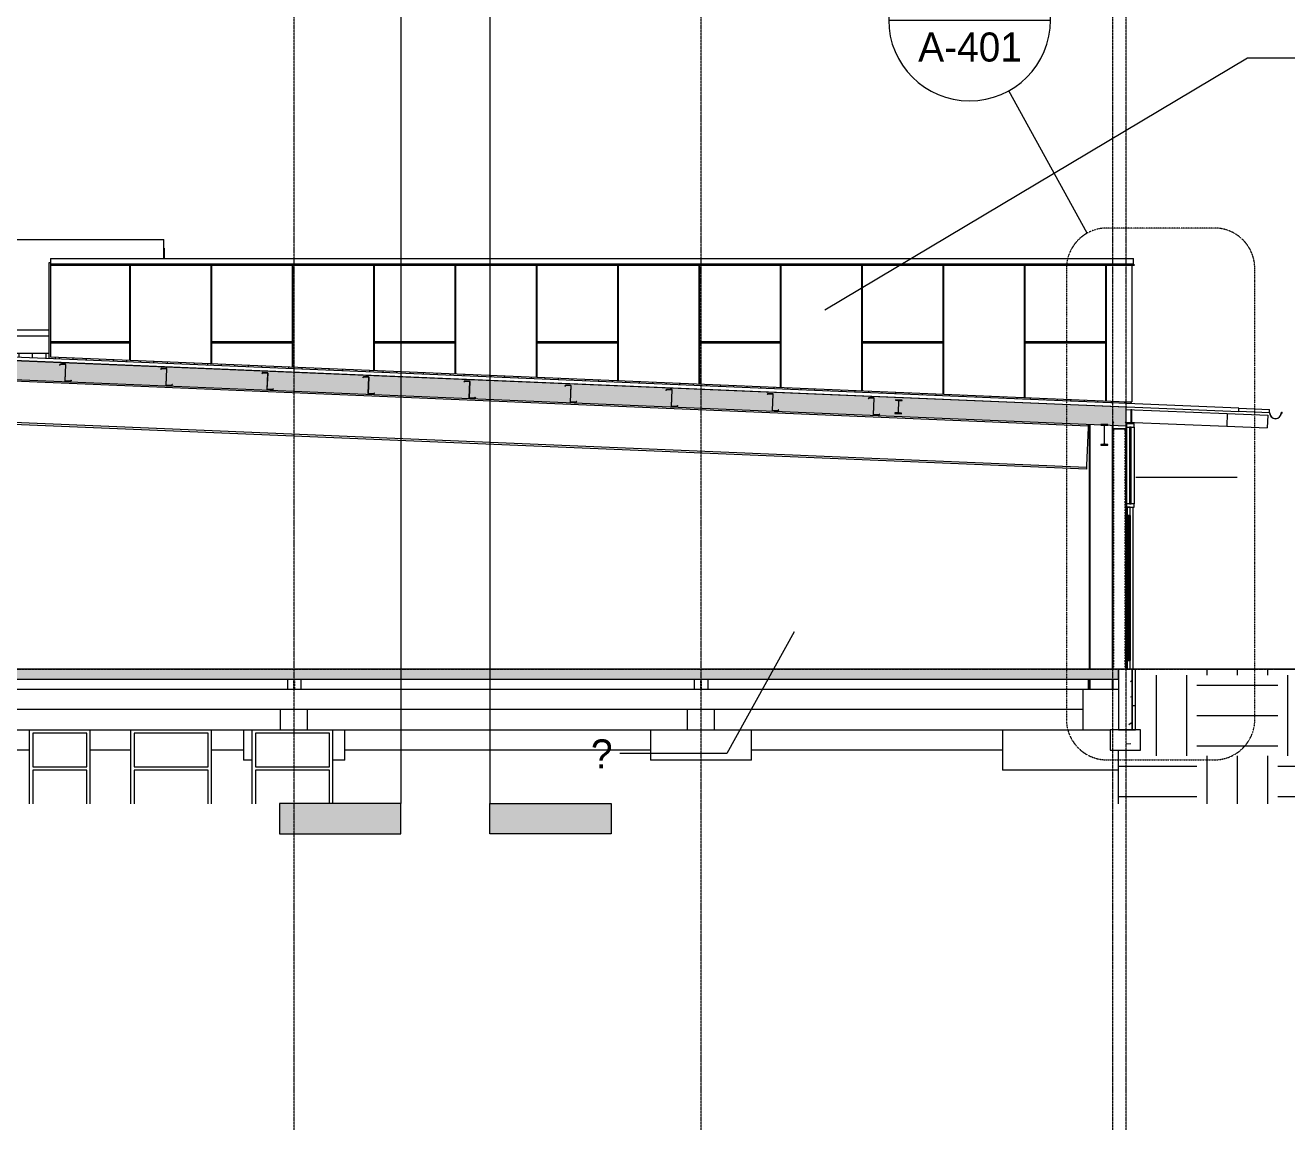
# Model space of a CAD drawing. Header units: inches. Extents: x 21386 to 98862, y -290 to 853.
# Drawn here: x 39190 to 39938, y -273 to 382 of the extents above; entities that cross this region are included whole.
import ezdxf

# ---------------------------------------------------------------- set-up
doc = ezdxf.new("R2010")
doc.units = ezdxf.units.IN
doc.header["$MEASUREMENT"] = 0
for name, pattern in [('Dash Dot 3_16_', [0.3125, 0.1875, -0.0625, 0, -0.0625]), ('Grid Line 1_2_', [0.875, 0.5, -0.125, 0.125, -0.125]), ('Hidden 1_8_', [0.1875, 0.125, -0.0625])]:
    doc.linetypes.add(name, pattern=pattern)
for name, color, linetype, lineweight in [('A-ANNO-IDEN', 131, 'Continuous', 9), ('A-ANNO-SYMB', 150, 'Continuous', 9), ('A-CLNG', 13, 'Continuous', 13), ('A-CLNG-PATT', 13, 'Continuous', 25), ('A-DOOR', 31, 'Continuous', 13), ('A-FLOR', 192, 'Continuous', 13), ('A-FLOR-LEVL', 51, 'Continuous', 9), ('A-FLOR-PATT', 8, 'Continuous', 25), ('A-GLAZ-CURT', 52, 'Continuous', 13), ('A-GLAZ-CWMG', 51, 'Continuous', 13), ('A-ROOF', 132, 'Continuous', 13), ('A-ROOF-OTLN', 132, 'Continuous', 9), ('A-WALL', 113, 'Continuous', 13), ('A-WALL-PATT', 111, 'Continuous', 25), ('C-TOPO', 7, 'Continuous', 13), ('E-ELEC-EQPM', 71, 'Continuous', 13), ('EOP-PR', 4, 'Continuous', 70), ('G-ANNO-SYMB', 111, 'Continuous', 9), ('I-WALL', 2, 'Continuous', 13), ('L-SITE-WALL', 31, 'Continuous', 13), ('M-EQPM', 50, 'Continuous', 13), ('S-BEAM', 12, 'Continuous', 13), ('S-COLS', 52, 'Continuous', 13), ('S-FNDN', 32, 'Continuous', 13), ('S-GRID', 1, 'Continuous', 9)]:
    doc.layers.add(name, color=color, linetype=linetype, lineweight=lineweight)
doc.styles.add('Century Gothic', font='GOTHIC.TTF', dxfattribs={"height": 17.245342})
pattern_1 = [(50, (-87938.914, 98.42), (55.0854, -4.819842), [5.76, -63.36]), (355, (-87938.914, 98.42), (-10.65569, 57.76853), [4.608, -50.688]), (100.451, (-87934.323, 98.02), (44.429468, 52.94866), [4.895, -53.848]), (46.184, (-87938.914, 113.78), (81.96444, -12.71212), [8.64, -95.04]), (96.636, (-87932.084, 112.72), (71.7815, 74.81238), [7.343, -80.772]), (351.184, (-87938.91, 113.78), (71.78195, 74.81243), [6.912, -76.032]), (21, (-87931.234, 109.94), (45.84207, -30.92146), [5.76, -63.36]), (326, (-87931.234, 109.94), (18.687064, 55.691476), [4.608, -50.688]), (71.451, (-87927.414, 107.363), (64.52891, 24.77011), [4.895, -53.848]), (37.5, (-87938.914, 98.42), (0.9338946, 25.566816), [2.534, -47.539, 2.534, -48.922, -50.88]), (37.5, (-87938.914, 98.42), (0.9338946, 25.566816), [-101.53, 2.534, -48.346]), (7.5, (-87938.914, 98.42), (20.20404, 30.291303), [2.534, -26.803, 2.534, -46.387, -19.392]), (7.5, (-87938.914, 98.42), (20.20404, 30.291303), [-78.259, 2.534, -16.858]), (327.5, (-87956.04, 98.42), (40.9977845, -1.7324026), [2.534, -16.666, 2.534, -57.37, -79.488]), (327.5, (-87956.04, 98.42), (40.9977845, -1.7324026), [-79.104, 2.534, -76.954]), (317.5, (-87963.72, 98.42), (44.788883, 7.687839), [2.534, -22.426, 2.534, -37.248, -56.448]), (317.5, (-87963.72, 98.42), (44.788883, 7.687839), [-64.742, 2.534, -53.914])]
pattern_2 = [(0, (-87938.914, 98.42), (48, 48), [48, -48]), (0, (-87938.914, 116.42), (48, 48), [48, -48]), (0, (-87938.914, 134.42), (48, 48), [48, -48]), (90, (-87932.914, 140.42), (-48, 48), [48, -48]), (90, (-87914.914, 140.42), (-48, 48), [48, -48]), (90, (-87896.914, 140.42), (-48, 48), [48, -48])]
pattern_3 = [(0, (-83978.2, 145.62), (-193, 193), [48, -145]), (90, (-83978.2, 145.62), (-193, 1e-14), [96, -97]), (180, (-83930.2, 241.62), (-193, 193), [48, -145]), (90, (-83930.2, 145.62), (-193, 1e-14), [96, -97]), (180, (-83930.2, 242.12), (-193, 193), [48, -145]), (90, (-83930.2, 242.12), (-193, 1e-14), [96, -97]), (0, (-83978.2, 338.12), (-193, 193), [48, -145]), (90, (-83978.2, 242.12), (-193, 1e-14), [96, -97]), (0, (-83929.96, 193.38), (-193, 193), [48, -145]), (90, (-83929.96, 145.25), (-193, 1e-14), [48.125, -144.875]), (90, (-83881.96, 145.25), (-193, 1e-14), [48.125, -144.875]), (0, (-83929.96, 289.88), (-193, 193), [48, -145]), (90, (-83929.96, 193.88), (-193, 1e-14), [96, -97]), (180, (-83881.96, 193.88), (-193, 193), [48, -145]), (90, (-83881.96, 193.88), (-193, 1e-14), [96, -97]), (90, (-83929.96, 290.38), (-193, 1e-14), [48, -145]), (180, (-83881.96, 290.38), (-193, 193), [48, -145]), (90, (-83881.96, 290.38), (-193, 1e-14), [48, -145]), (0, (-83881.7, 145.62), (-193, 193), [48, -145]), (90, (-83881.7, 145.62), (-193, 1e-14), [96, -97]), (180, (-83833.7, 241.62), (-193, 193), [48, -145]), (90, (-83833.7, 145.62), (-193, 1e-14), [96, -97]), (180, (-83833.7, 242.12), (-193, 193), [48, -145]), (90, (-83833.7, 242.12), (-193, 1e-14), [96, -97]), (0, (-83881.7, 338.12), (-193, 193), [48, -145]), (90, (-83881.7, 242.12), (-193, 1e-14), [96, -97]), (0, (-83833.46, 193.38), (-193, 193), [48, -145]), (90, (-83833.46, 145.25), (-193, 1e-14), [48.125, -144.875]), (90, (-83785.46, 145.25), (-193, 1e-14), [48.125, -144.875]), (0, (-83833.46, 289.88), (-193, 193), [48, -145]), (90, (-83833.46, 193.88), (-193, 1e-14), [96, -97]), (180, (-83785.46, 193.88), (-193, 193), [48, -145]), (90, (-83785.46, 193.88), (-193, 1e-14), [96, -97]), (90, (-83833.46, 290.38), (-193, 1e-14), [48, -145]), (180, (-83785.46, 290.38), (-193, 193), [48, -145]), (90, (-83785.46, 290.38), (-193, 1e-14), [48, -145])]
pattern_4 = [(45, (-87938.914, 98.42), (-19.00703, 19.00703), []), (45, (-87938.914, 127.22), (-19.00703, 19.00703), [])]

# ---------------------------------------------------------------- blocks, each defined once
blk = doc.blocks.new('Struct_Xcel_Sports Complex_rvt-4-Building Section - East_West looking South')
at = {"layer": 'A-FLOR-PATT', "lineweight": 9}
h = blk.add_hatch(dxfattribs=at)
h.set_pattern_fill('FP_59', color=256, style=0, pattern_type=2)
h.set_pattern_definition(pattern_1)
h.paths.add_polyline_path([(-26273.39, -6), (-22066.14, -6), (-22066.14, 0), (-26273.39, 0), (-26273.39, -1.7)], flags=0)
at = {"layer": 'A-WALL-PATT', "lineweight": 9}
h = blk.add_hatch(dxfattribs=at)
h.set_pattern_fill('FP_59', color=8, style=0, pattern_type=2)
h.set_pattern_definition(pattern_1)
h.paths.add_polyline_path([(-22058.14, -36), (-22058.14, 0), (-22066.14, 0), (-22066.14, -36)], flags=0)
at = {"layer": 'S-FNDN', "lineweight": 9}
h = blk.add_hatch(dxfattribs=at)
h.set_pattern_fill('FP_59', color=8, style=0, pattern_type=2)
h.set_pattern_definition(pattern_1)
h.paths.add_polyline_path([(-22053.14, -48), (-22053.14, -36), (-22071.14, -36), (-22071.14, -48)], flags=0)
at = {"layer": 'A-FLOR', "color": 7}
for p, q in [((-22066.14, 0), (-26273.39, 0)), ((-22066.14, -6), (-22066.14, 0)), ((-26273.39, -6), (-22066.14, -6))]:
    blk.add_line(p, q, dxfattribs=at)
at = {"layer": 'L-SITE-WALL', "color": 7}
for p, q in [((-22066.14, 0), (-22066.14, -36)), ((-22058.14, 0), (-22066.14, 0)), ((-22058.14, -36), (-22058.14, 0)), ((-22066.14, -36), (-22058.14, -36))]:
    blk.add_line(p, q, dxfattribs=at)
at = {"layer": 'S-BEAM', "color": 8, "lineweight": 9}
for p, q in [((-22735.39, -12), (-22087.14, -12)), ((-22087.14, -24), (-22735.39, -24))]:
    blk.add_line(p, q, dxfattribs=at)
at = {"layer": 'S-FNDN', "color": 8, "lineweight": 9}
for p, q in [((-22087.14, -12), (-22066.14, -12)), ((-22087.14, -36), (-22087.14, -12)), ((-22563.27, -36), (-22563.27, -24)), ((-22547.27, -36), (-22547.27, -24)), ((-22321.89, -36), (-22321.89, -24)), ((-22305.89, -36), (-22305.89, -24)), ((-22735.39, -36), (-22585.27, -36)), ((-22585.27, -36), (-22525.27, -36)), ((-22585.27, -36), (-22585.27, -54)), ((-22525.27, -36), (-22343.89, -36)), ((-22525.27, -54), (-22525.27, -36)), ((-22343.89, -36), (-22283.89, -36)), ((-22343.89, -36), (-22343.89, -54)), ((-22283.89, -36), (-22135.14, -36)), ((-22283.89, -54), (-22283.89, -36)), ((-22135.14, -36), (-22071.14, -36)), ((-22135.14, -36), (-22135.14, -60)), ((-22712.2, -48), (-22765.27, -48)), ((-22652.2, -48), (-22676.2, -48)), ((-22585.27, -48), (-22604.2, -48)), ((-22343.89, -48), (-22525.27, -48)), ((-22135.14, -48), (-22283.89, -48)), ((-22580.2, -54), (-22585.27, -54)), ((-22525.27, -54), (-22532.2, -54)), ((-22283.89, -54), (-22343.89, -54)), ((-22066.14, -60), (-22135.14, -60))]:
    blk.add_line(p, q, dxfattribs=at)
at = {"layer": 'S-FNDN', "color": 7}
for p, q in [((-22053.14, -36), (-22071.14, -36)), ((-22071.14, -36), (-22071.14, -48)), ((-22053.14, -48), (-22053.14, -36)), ((-22071.14, -48), (-22053.14, -48))]:
    blk.add_line(p, q, dxfattribs=at)
blk = doc.blocks.new('W-Wide Flange - 2_-3_ deep-1401636-Building Section - East_West looking South')
at = {"layer": 'S-BEAM', "color": 8, "lineweight": 9}
for p, q in [((-22084.2, 144.08), (-22780.64, 173.1)), ((-22780.64, 148.79), (-22085.21, 119.82)), ((-22085.26, 118.46), (-22780.64, 147.43)), ((-22084.23, 143.19), (-22085.17, 120.71)), ((-22084.2, 144.08), (-22084.23, 143.19)), ((-22084.15, 145.18), (-22084.2, 144.08)), ((-22085.21, 119.82), (-22085.26, 118.46)), ((-22085.17, 120.71), (-22085.21, 119.82))]:
    blk.add_line(p, q, dxfattribs=at)
blk = doc.blocks.new('W-Wide Flange-Column - B4_F-1389255-Building Section - East_West looking South')
at = {"layer": 'S-COLS', "color": 8, "lineweight": 9}
for p, q in [((-22084.14, -6), (-22084.14, -12)), ((-22083.71, -6), (-22083.71, -12))]:
    blk.add_line(p, q, dxfattribs=at)
blk = doc.blocks.new('Girt_Z - 10_D-V185-Building Section - East_West looking South')
at = {"layer": 'S-BEAM', "lineweight": 9}
h = blk.add_hatch(dxfattribs=at)
h.set_pattern_fill('FP_56', color=8, style=0, pattern_type=2)
h.set_pattern_definition(pattern_4)
h.paths.add_polyline_path([(-22687.89, 170.59), (-22687.38, 171.15), (-22687.46, 171.22), (-22687.93, 170.7), (-22691.07, 170.83), (-22691.26, 170.73)], flags=0)
h.paths.add_polyline_path([(-22691.26, 170.73), (-22691.14, 170.92), (-22690.74, 180.53), (-22690.85, 180.54), (-22691.12, 174.08)], flags=0)
h.paths.add_polyline_path([(-22694.28, 180.22), (-22693.81, 180.74), (-22690.92, 180.62), (-22690.92, 180.73), (-22693.85, 180.85), (-22694.36, 180.3)], flags=0)
at = {"layer": 'S-BEAM', "color": 7}
for p, q in [((-22693.85, 180.85), (-22694.36, 180.3)), ((-22694.36, 180.3), (-22694.28, 180.22)), ((-22694.28, 180.22), (-22693.81, 180.74)), ((-22690.92, 180.73), (-22693.85, 180.85)), ((-22693.81, 180.74), (-22690.92, 180.62)), ((-22690.85, 180.54), (-22691.26, 170.73)), ((-22691.14, 170.92), (-22690.74, 180.53)), ((-22691.26, 170.73), (-22687.89, 170.59)), ((-22687.93, 170.7), (-22691.07, 170.83)), ((-22687.46, 171.22), (-22687.93, 170.7)), ((-22687.89, 170.59), (-22687.38, 171.15)), ((-22687.38, 171.15), (-22687.46, 171.22))]:
    blk.add_line(p, q, dxfattribs=at)
for centre, radius, start, end in [((-22690.93, 180.54), 0.187, 357.61406, 87.61406), ((-22690.93, 180.54), 0.0782, 357.61406, 85.49134), ((-22691.06, 170.91), 0.0782, 177.61406, 264.57169)]:
    blk.add_arc(centre, radius, start, end, dxfattribs=at)
blk = doc.blocks.new('Girt_Z - 10_D-V186-Building Section - East_West looking South')
at = {"layer": 'S-BEAM', "color": 7}
for p, q in [((-22633.91, 178.35), (-22634.41, 177.8)), ((-22634.41, 177.8), (-22634.33, 177.72)), ((-22634.33, 177.72), (-22633.86, 178.24)), ((-22630.97, 178.23), (-22633.91, 178.35)), ((-22633.86, 178.24), (-22630.97, 178.12)), ((-22630.9, 178.04), (-22631.31, 168.23)), ((-22631.19, 168.42), (-22630.79, 178.03)), ((-22631.31, 168.23), (-22627.94, 168.09)), ((-22627.98, 168.21), (-22631.12, 168.34)), ((-22627.51, 168.72), (-22627.98, 168.21)), ((-22627.94, 168.09), (-22627.43, 168.65)), ((-22627.43, 168.65), (-22627.51, 168.72))]:
    blk.add_line(p, q, dxfattribs=at)
for centre, radius, start, end in [((-22630.98, 178.04), 0.187, 357.61406, 87.61406), ((-22630.98, 178.04), 0.0782, 357.61406, 85.49134), ((-22631.11, 168.41), 0.0782, 177.61406, 264.57169)]:
    blk.add_arc(centre, radius, start, end, dxfattribs=at)
blk = doc.blocks.new('Girt_Z - 10_D-V187-Building Section - East_West looking South')
at = {"layer": 'S-BEAM', "lineweight": 9}
h = blk.add_hatch(dxfattribs=at)
h.set_pattern_fill('FP_56', color=8, style=0, pattern_type=2)
h.set_pattern_definition(pattern_4)
h.paths.add_polyline_path([(-22567.99, 165.6), (-22567.48, 166.15), (-22567.56, 166.22), (-22568.04, 165.71), (-22571.17, 165.84), (-22571.36, 165.74)], flags=0)
h.paths.add_polyline_path([(-22571.36, 165.74), (-22571.24, 165.92), (-22570.84, 175.54), (-22570.95, 175.54)], flags=0)
h.paths.add_polyline_path([(-22574.38, 175.23), (-22573.87, 175.74), (-22571.02, 175.62), (-22571.02, 175.73), (-22573.96, 175.85), (-22574.46, 175.3)], flags=0)
at = {"layer": 'S-BEAM', "color": 7}
for p, q in [((-22573.96, 175.85), (-22574.46, 175.3)), ((-22574.46, 175.3), (-22574.38, 175.23)), ((-22574.38, 175.23), (-22573.91, 175.74)), ((-22571.02, 175.73), (-22573.96, 175.85)), ((-22573.91, 175.74), (-22571.02, 175.62)), ((-22570.95, 175.54), (-22571.36, 165.74)), ((-22571.24, 165.92), (-22570.84, 175.54)), ((-22571.36, 165.74), (-22567.99, 165.6)), ((-22568.04, 165.71), (-22571.17, 165.84)), ((-22567.56, 166.22), (-22568.04, 165.71)), ((-22567.99, 165.6), (-22567.48, 166.15)), ((-22567.48, 166.15), (-22567.56, 166.22))]:
    blk.add_line(p, q, dxfattribs=at)
for centre, radius, start, end in [((-22571.03, 175.54), 0.187, 357.61406, 87.61406), ((-22571.03, 175.54), 0.0782, 357.61406, 85.49134), ((-22571.17, 165.92), 0.0782, 177.61406, 264.57169)]:
    blk.add_arc(centre, radius, start, end, dxfattribs=at)
blk = doc.blocks.new('Girt_Z - 10_D-V188-Building Section - East_West looking South')
at = {"layer": 'S-BEAM', "lineweight": 9}
h = blk.add_hatch(dxfattribs=at)
h.set_pattern_fill('FP_56', color=8, style=0, pattern_type=2)
h.set_pattern_definition(pattern_4)
h.paths.add_polyline_path([(-22508.04, 163.1), (-22507.54, 163.65), (-22507.62, 163.73), (-22508.09, 163.21), (-22511.23, 163.34), (-22511.41, 163.24)], flags=0)
h.paths.add_polyline_path([(-22511.41, 163.24), (-22511.3, 163.42), (-22510.9, 173.04), (-22511, 173.04)], flags=0)
h.paths.add_polyline_path([(-22514.43, 172.73), (-22513.96, 173.24), (-22511.08, 173.12), (-22511.08, 173.23), (-22514.01, 173.36), (-22514.52, 172.8)], flags=0)
at = {"layer": 'S-BEAM', "color": 7}
for p, q in [((-22514.01, 173.36), (-22514.52, 172.8)), ((-22514.52, 172.8), (-22514.43, 172.73)), ((-22514.43, 172.73), (-22513.96, 173.24)), ((-22511.08, 173.23), (-22514.01, 173.36)), ((-22513.96, 173.24), (-22511.08, 173.12)), ((-22511, 173.04), (-22511.41, 163.24)), ((-22511.3, 163.42), (-22510.9, 173.04)), ((-22511.41, 163.24), (-22508.04, 163.1)), ((-22508.09, 163.21), (-22511.23, 163.34)), ((-22507.62, 163.73), (-22508.09, 163.21)), ((-22508.04, 163.1), (-22507.54, 163.65)), ((-22507.54, 163.65), (-22507.62, 163.73))]:
    blk.add_line(p, q, dxfattribs=at)
for centre, radius, start, end in [((-22511.08, 173.05), 0.187, 357.61406, 87.61406), ((-22511.08, 173.05), 0.0782, 357.61406, 85.49134), ((-22511.22, 163.42), 0.0782, 177.61406, 264.57169)]:
    blk.add_arc(centre, radius, start, end, dxfattribs=at)
blk = doc.blocks.new('Girt_Z - 10_D-V189-Building Section - East_West looking South')
at = {"layer": 'S-BEAM', "color": 7}
for p, q in [((-22454.06, 170.86), (-22454.57, 170.3)), ((-22454.57, 170.3), (-22454.49, 170.23)), ((-22454.49, 170.23), (-22454.02, 170.75)), ((-22451.13, 170.74), (-22454.06, 170.86)), ((-22454.02, 170.75), (-22451.13, 170.63)), ((-22451.06, 170.55), (-22451.47, 160.74)), ((-22451.35, 160.92), (-22450.95, 170.54)), ((-22451.47, 160.74), (-22448.09, 160.6)), ((-22448.14, 160.71), (-22451.28, 160.84)), ((-22447.67, 161.23), (-22448.14, 160.71)), ((-22448.09, 160.6), (-22447.59, 161.15)), ((-22447.59, 161.15), (-22447.67, 161.23))]:
    blk.add_line(p, q, dxfattribs=at)
for centre, radius, start, end in [((-22451.14, 170.55), 0.187, 357.61406, 87.61406), ((-22451.14, 170.55), 0.0782, 357.61406, 85.49134), ((-22451.27, 160.92), 0.0782, 177.61406, 264.57169)]:
    blk.add_arc(centre, radius, start, end, dxfattribs=at)
blk = doc.blocks.new('Girt_Z - 10_D-V190-Building Section - East_West looking South')
at = {"layer": 'S-BEAM', "lineweight": 9}
h = blk.add_hatch(dxfattribs=at)
h.set_pattern_fill('FP_56', color=8, style=0, pattern_type=2)
h.set_pattern_definition(pattern_4)
h.paths.add_polyline_path([(-22388.15, 158.1), (-22387.64, 158.66), (-22387.72, 158.73), (-22388.19, 158.21), (-22391.33, 158.34), (-22391.52, 158.24)], flags=0)
h.paths.add_polyline_path([(-22391.52, 158.24), (-22391.4, 158.43), (-22391, 168.04), (-22391.11, 168.05)], flags=0)
h.paths.add_polyline_path([(-22394.54, 167.73), (-22394.07, 168.25), (-22391.18, 168.13), (-22391.18, 168.24), (-22394.11, 168.36), (-22394.62, 167.81)], flags=0)
at = {"layer": 'S-BEAM', "color": 7}
for p, q in [((-22394.11, 168.36), (-22394.62, 167.81)), ((-22394.62, 167.81), (-22394.54, 167.73)), ((-22394.54, 167.73), (-22394.07, 168.25)), ((-22391.18, 168.24), (-22394.11, 168.36)), ((-22394.07, 168.25), (-22391.18, 168.13)), ((-22391.11, 168.05), (-22391.52, 158.24)), ((-22391.4, 158.43), (-22391, 168.04)), ((-22391.52, 158.24), (-22388.15, 158.1)), ((-22388.19, 158.21), (-22391.33, 158.34)), ((-22387.72, 158.73), (-22388.19, 158.21)), ((-22388.15, 158.1), (-22387.64, 158.66)), ((-22387.64, 158.66), (-22387.72, 158.73))]:
    blk.add_line(p, q, dxfattribs=at)
for centre, radius, start, end in [((-22391.19, 168.05), 0.187, 357.61406, 87.61406), ((-22391.19, 168.05), 0.0782, 357.61406, 85.49134), ((-22391.32, 158.42), 0.0782, 177.61406, 264.57169)]:
    blk.add_arc(centre, radius, start, end, dxfattribs=at)
blk = doc.blocks.new('Carrier_48TC_Standard_Efficiency_Gas_Heat_Electric_Cooling_Packaged_Rooftop_Unit_3_to_15_nominal_tons - 15 ton 48TC__16-V191-Building Section - East_West looking South')
at = {"layer": 'M-EQPM', "color": 8, "lineweight": 9}
for p, q in [((-22748.39, 254.7), (-22632.52, 254.7)), ((-22748.39, 197.33), (-22748.39, 254.7)), ((-22632.52, 243.5), (-22632.52, 254.7)), ((-22632.52, 249.58), (-22632.39, 249.58)), ((-22632.39, 249.58), (-22632.39, 243.5)), ((-22748.39, 201.08), (-22700.77, 201.08)), ((-22748.39, 187.08), (-22748.39, 201.08)), ((-22700.77, 197.33), (-22748.39, 197.33)), ((-22700.77, 187.08), (-22748.39, 187.08))]:
    blk.add_line(p, q, dxfattribs=at)
blk = doc.blocks.new('W-Wide Flange - W12X19-1098423-Building Section - East_West looking South')
at = {"layer": 'S-BEAM', "lineweight": 9}
h = blk.add_hatch(dxfattribs=at)
h.set_pattern_fill('FP_56', color=8, style=0, pattern_type=2)
h.set_pattern_definition(pattern_4)
h.paths.add_polyline_path([(-22072.64, 132.85), (-22072.64, 133.2), (-22074, 133.2), (-22074.37, 133.36), (-22074.52, 133.73), (-22074.52, 144.18), (-22074.37, 144.55), (-22074, 144.7), (-22072.64, 144.78), (-22072.64, 145.05), (-22076.65, 145.05), (-22076.65, 144.7), (-22075.28, 144.7), (-22074.91, 144.55), (-22074.76, 144.18), (-22074.76, 133.73), (-22074.91, 133.36), (-22075.28, 133.2), (-22076.65, 133.2), (-22076.65, 132.85)], flags=0)
at = {"layer": 'S-BEAM', "color": 7}
for p, q in [((-22072.64, 145.05), (-22076.65, 145.05)), ((-22076.65, 145.05), (-22076.65, 144.7)), ((-22076.65, 144.7), (-22075.28, 144.7)), ((-22074.76, 144.18), (-22074.76, 133.73)), ((-22074.52, 133.73), (-22074.52, 144.18)), ((-22074, 144.7), (-22072.64, 144.7)), ((-22072.64, 144.7), (-22072.64, 145.05)), ((-22075.28, 133.2), (-22076.65, 133.2)), ((-22076.65, 133.2), (-22076.65, 132.85)), ((-22076.65, 132.85), (-22072.64, 132.85)), ((-22072.64, 133.2), (-22074, 133.2)), ((-22072.64, 132.85), (-22072.64, 133.2))]:
    blk.add_line(p, q, dxfattribs=at)
for centre, start, end in [((-22075.28, 144.18), 0, 90), ((-22074, 144.18), 90, 180), ((-22075.28, 133.73), 270, 0), ((-22074, 133.73), 180, 270)]:
    blk.add_arc(centre, 0.525, start, end, dxfattribs=at)
blk = doc.blocks.new('W-Wide Flange-Column - B4_A-1393572-Building Section - East_West looking South')
at = {"layer": 'S-COLS', "color": 8, "linetype": 'Hidden 1_8_', "lineweight": 9}
for p, q in [((-22555.42, -12), (-22555.42, -6)), ((-22555.11, -6), (-22555.11, -12))]:
    blk.add_line(p, q, dxfattribs=at)
blk = doc.blocks.new('W-Wide Flange-Column - B4_B-1393571-Building Section - East_West looking South')
at = {"layer": 'S-COLS', "color": 8, "linetype": 'Hidden 1_8_', "lineweight": 9}
for p, q in [((-22314.05, -12), (-22314.05, -6)), ((-22313.73, -6), (-22313.73, -12))]:
    blk.add_line(p, q, dxfattribs=at)
blk = doc.blocks.new('Girt_Z - 10_D-1390502-Building Section - East_West looking South')
at = {"layer": 'S-BEAM', "color": 7}
for p, q in [((-22334.17, 165.86), (-22334.67, 165.31)), ((-22334.67, 165.31), (-22334.59, 165.23)), ((-22334.59, 165.23), (-22334.12, 165.75)), ((-22331.23, 165.74), (-22334.17, 165.86)), ((-22334.12, 165.75), (-22331.23, 165.63)), ((-22331.16, 165.55), (-22331.57, 155.75)), ((-22331.45, 155.93), (-22331.05, 165.54)), ((-22331.57, 155.75), (-22328.2, 155.6)), ((-22328.24, 155.72), (-22331.38, 155.85)), ((-22327.77, 156.23), (-22328.24, 155.72)), ((-22328.2, 155.6), (-22327.69, 156.16)), ((-22327.69, 156.16), (-22327.77, 156.23))]:
    blk.add_line(p, q, dxfattribs=at)
for centre, radius, start, end in [((-22331.24, 165.55), 0.187, 357.61406, 87.61406), ((-22331.24, 165.55), 0.0782, 357.61406, 85.49134), ((-22331.37, 155.92), 0.0782, 177.61406, 264.57169)]:
    blk.add_arc(centre, radius, start, end, dxfattribs=at)
blk = doc.blocks.new('Dimension Lumber - 5_5 x 7_5 Glulam-1777808-Building Section - East_West looking South')
at = {"layer": 'S-BEAM', "color": 8, "lineweight": 9}
for p, q in [((-22001.68, 151.51), (-21977.68, 150.51)), ((-21977.68, 150.51), (-21977.99, 143.01)), ((-22001.99, 144.01), (-21977.99, 143.01))]:
    blk.add_line(p, q, dxfattribs=at)
blk = doc.blocks.new('Dimension Lumber - 5_5 x 7_5 Glulam-1777807-Building Section - East_West looking South')
at = {"layer": 'S-BEAM', "color": 8, "lineweight": 9}
for p, q in [((-22061.62, 154.01), (-22001.68, 151.51)), ((-22001.68, 151.51), (-22001.99, 144.01)), ((-22061.62, 146.5), (-22001.99, 144.01))]:
    blk.add_line(p, q, dxfattribs=at)
blk = doc.blocks.new('W-Wide Flange - W8X15-1355454-Building Section - East_West looking South')
at = {"layer": 'S-BEAM', "color": 7}
for p, q in [((-22198.55, 159.71), (-22198.56, 159.4)), ((-22198.56, 159.4), (-22197.18, 159.34)), ((-22194.54, 159.54), (-22198.55, 159.71)), ((-22196.7, 158.82), (-22196.97, 152.34)), ((-22196.73, 152.33), (-22196.46, 158.81)), ((-22195.94, 159.29), (-22194.55, 159.23)), ((-22194.55, 159.23), (-22194.54, 159.54)), ((-22198.87, 151.92), (-22198.88, 151.61)), ((-22198.88, 151.61), (-22194.88, 151.44)), ((-22197.49, 151.87), (-22198.87, 151.92)), ((-22194.86, 151.76), (-22196.25, 151.81)), ((-22194.88, 151.44), (-22194.86, 151.76))]:
    blk.add_line(p, q, dxfattribs=at)
for centre, radius, start, end in [((-22197.2, 158.84), 0.497, 357.61406, 87.61406), ((-22195.96, 158.79), 0.498, 87.61406, 177.61406), ((-22197.47, 152.36), 0.497, 267.61406, 357.61406), ((-22196.23, 152.31), 0.498, 177.61406, 267.61406)]:
    blk.add_arc(centre, radius, start, end, dxfattribs=at)
blk = doc.blocks.new('Girt_C - 8_D-1405486-Building Section - East_West looking South')
at = {"layer": 'S-BEAM', "lineweight": 9}
h = blk.add_hatch(dxfattribs=at)
h.set_pattern_fill('FP_56', color=8, style=0, pattern_type=2)
h.set_pattern_definition(pattern_4)
h.paths.add_polyline_path([(-22061.83, 142.44), (-22061.83, 142.55), (-22069.45, 142.55), (-22069.45, 142.44), (-22065.03, 142.44)], flags=0)
h.paths.add_polyline_path([(-22069.53, 142.62), (-22069.53, 145.89), (-22068.99, 146.34), (-22069.06, 146.42), (-22069.64, 145.94), (-22069.64, 142.63)], flags=0)
h.paths.add_polyline_path([(-22061.75, 142.62), (-22061.64, 142.63), (-22061.64, 145.94), (-22062.21, 146.42), (-22062.29, 146.34), (-22061.75, 145.89)], flags=0)
at = {"layer": 'S-BEAM', "color": 7}
for p, q in [((-22069.06, 146.42), (-22069.64, 145.94)), ((-22069.64, 145.94), (-22069.64, 142.63)), ((-22069.53, 145.89), (-22068.99, 146.34)), ((-22069.53, 142.62), (-22069.53, 145.89)), ((-22061.83, 142.55), (-22069.45, 142.55)), ((-22069.45, 142.44), (-22061.83, 142.44)), ((-22068.99, 146.34), (-22069.06, 146.42)), ((-22062.21, 146.42), (-22062.29, 146.34)), ((-22062.29, 146.34), (-22061.75, 145.89)), ((-22061.64, 145.94), (-22062.21, 146.42)), ((-22061.75, 145.89), (-22061.75, 142.62)), ((-22061.64, 142.63), (-22061.64, 145.94))]:
    blk.add_line(p, q, dxfattribs=at)
for centre, radius, start, end in [((-22069.45, 142.63), 0.188, 180, 270), ((-22069.45, 142.63), 0.0782, 183.04236, 270), ((-22061.83, 142.63), 0.188, 270, 0), ((-22061.83, 142.63), 0.0782, 270, 357.87728)]:
    blk.add_arc(centre, radius, start, end, dxfattribs=at)
blk = doc.blocks.new('Transformer Switchboard - 24_deep x 48_ wide x 90_H-1281217-Building Section - East_West looking South')
at = {"layer": 'E-ELEC-EQPM', "color": 8, "lineweight": 9}
for p, q in [((-22652.2, -36.01), (-22604.2, -36.01)), ((-22652.2, -79.82), (-22652.2, -36.01)), ((-22604.2, -79.82), (-22604.2, -36.01)), ((-22606.2, -38.01), (-22650.2, -38.01)), ((-22650.2, -38.01), (-22650.2, -58.01)), ((-22606.2, -58.01), (-22606.2, -38.01)), ((-22650.2, -58.01), (-22606.2, -58.01)), ((-22606.2, -60.01), (-22650.2, -60.01)), ((-22650.2, -60.01), (-22650.2, -79.82)), ((-22606.2, -79.82), (-22606.2, -60.01))]:
    blk.add_line(p, q, dxfattribs=at)
blk = doc.blocks.new('Transformer Switchboard - 24_deep x 36_ wide x 90_H-1281523-Building Section - East_West looking South')
at = {"layer": 'E-ELEC-EQPM', "color": 8, "lineweight": 9}
for p, q in [((-22712.2, -36.01), (-22676.2, -36.01)), ((-22712.2, -79.82), (-22712.2, -36.01)), ((-22676.2, -79.82), (-22676.2, -36.01)), ((-22678.2, -38.01), (-22710.2, -38.01)), ((-22710.2, -38.01), (-22710.2, -58.01)), ((-22678.2, -58.01), (-22678.2, -38.01)), ((-22710.2, -58.01), (-22678.2, -58.01)), ((-22678.2, -60.01), (-22710.2, -60.01)), ((-22710.2, -60.01), (-22710.2, -79.82)), ((-22678.2, -79.82), (-22678.2, -60.01))]:
    blk.add_line(p, q, dxfattribs=at)
blk = doc.blocks.new('Sliding Door - one-1982820-Building Section - East_West looking South')
at = {"layer": 'A-DOOR', "color": 7}
for p, q in [((-22059.27, 96), (-22061.02, 96)), ((-22061.02, 96), (-22061.02, 91)), ((-22061.02, 91), (-22059.27, 91)), ((-22060.52, 91), (-22060.52, 5)), ((-22059.77, 91), (-22060.52, 91)), ((-22059.77, 5), (-22059.77, 91)), ((-22059.27, 91), (-22059.27, 96)), ((-22059.27, 5), (-22061.02, 5)), ((-22061.02, 5), (-22061.02, 0)), ((-22061.02, 0), (-22059.27, 0)), ((-22060.52, 5), (-22059.77, 5)), ((-22059.27, 0), (-22059.27, 5))]:
    blk.add_line(p, q, dxfattribs=at)
at = {"layer": 'A-DOOR', "color": 8, "lineweight": 9}
for p, q in [((-22061.02, 91), (-22061.02, 5)), ((-22059.27, 91), (-22059.27, 5)), ((-22057.52, 0), (-22057.52, 96))]:
    blk.add_line(p, q, dxfattribs=at)
blk = doc.blocks.new('System Panel - INSULATED LOW-E GLAZING _SEE ELEVATIONS FOR U-FACTOR_ SHGC_ _ LT_-1142349-Building Section - East_West looking South')
at = {"layer": 'A-GLAZ-CURT', "color": 7}
for p, q in [((-22058.77, 143.5), (-22059.77, 143.5)), ((-22059.77, 143.5), (-22059.77, 98)), ((-22058.77, 98), (-22058.77, 143.5)), ((-22059.77, 98), (-22058.77, 98))]:
    blk.add_line(p, q, dxfattribs=at)
at = {"layer": 'A-GLAZ-CURT', "color": 10, "lineweight": 9}
for p, q in [((-22059.77, 143.5), (-22058.77, 143.5)), ((-22059.77, 143.5), (-22059.77, 98)), ((-22058.77, 98), (-22058.77, 143.5)), ((-22059.77, 98), (-22058.77, 98))]:
    blk.add_line(p, q, dxfattribs=at)
blk = doc.blocks.new('Rectangular Mullion - Exterior 2_ x 4_5_-1135276-Building Section - East_West looking South')
at = {"layer": 'A-GLAZ-CWMG', "color": 7}
for p, q in [((-22057.02, 145.5), (-22061.52, 145.5)), ((-22061.52, 145.5), (-22061.52, 143.5)), ((-22061.52, 143.5), (-22057.02, 143.5)), ((-22057.02, 143.5), (-22057.02, 145.5))]:
    blk.add_line(p, q, dxfattribs=at)
blk = doc.blocks.new('Rectangular Mullion - Exterior 2_ x 4_5_-V220-Building Section - East_West looking South')
at = {"layer": 'A-GLAZ-CWMG', "color": 7}
for p, q in [((-22057.02, 98), (-22061.52, 98)), ((-22061.52, 98), (-22061.52, 96)), ((-22057.02, 96), (-22057.02, 98)), ((-22061.52, 96), (-22057.02, 96))]:
    blk.add_line(p, q, dxfattribs=at)
blk = doc.blocks.new('Rectangular Mullion - Exterior 2_ x 4_5_-V221-Building Section - East_West looking South')
at = {"layer": 'A-GLAZ-CWMG', "color": 10, "lineweight": 9}
for p, q in [((-22061.52, 143.5), (-22059.77, 143.5)), ((-22059.77, 143.5), (-22058.77, 143.5)), ((-22058.77, 143.5), (-22057.02, 143.5)), ((-22059.77, 98), (-22061.52, 98)), ((-22058.77, 98), (-22059.77, 98)), ((-22057.02, 98), (-22058.77, 98))]:
    blk.add_line(p, q, dxfattribs=at)
at = {"layer": 'A-GLAZ-CWMG', "color": 8, "lineweight": 9}
for p, q in [((-22061.52, 143.5), (-22061.52, 98)), ((-22057.02, 143.5), (-22057.02, 98))]:
    blk.add_line(p, q, dxfattribs=at)
blk = doc.blocks.new('C-Channel-Column - C8X13_7-1665977-Building Section - East_West looking South')
at = {"layer": 'S-COLS', "color": 8, "linetype": 'Hidden 1_8_', "lineweight": 9}
for p, q in [((-22068.93, 0), (-22068.93, 142.44)), ((-22062.35, 0), (-22062.35, 142.44))]:
    blk.add_line(p, q, dxfattribs=at)
blk = doc.blocks.new('Section - 3_32_ x 3_8_-18514-Building Section - East_West looking South')
at = {"layer": 'G-ANNO-SYMB'}
blk.add_hatch(color=256, dxfattribs=at).paths.add_polyline_path([(-22946.16, -26.7), (-22874.16, -26.7), (-22874.16, -44.7), (-22946.16, -44.7)], flags=0)
for p, q in [((-22946.16, -26.7), (-22946.16, -44.7)), ((-22874.16, -26.7), (-22946.16, -26.7)), ((-22874.16, -44.7), (-22874.16, -26.7)), ((-22946.16, -44.7), (-22874.16, -44.7))]:
    blk.add_line(p, q, dxfattribs=at)
blk = doc.blocks.new('Section - Callout Head-19020-Building Section - East_West looking South')
at = {"layer": 'A-ANNO-SYMB'}
blk.add_line((-22202.56, 384.87), (-22106.56, 384.87), dxfattribs=at)
for start, end in [(0, 180), (180, 360)]:
    blk.add_arc((-22154.56, 384.87), 48, start, end, dxfattribs=at)

msp = doc.modelspace()

# ---------------------------------------------------------------- hatches: boundary and pattern name
at = {"layer": 'A-CLNG-PATT', "lineweight": 9}
h = msp.add_hatch(dxfattribs=at)
h.set_pattern_fill('FP_52', color=8, style=0, pattern_type=2)
h.set_pattern_definition([(161.57, (-87937.954, 99.38), (-7.680223697, -0.000979594), [0, -54.643, 6.067, 0]), (18.43, (-87939.874, 99.38), (-7.680223697, 0.000979594), [0, -54.643, 6.067, 0]), (108.43, (-87937.954, 99.38), (3.838295293, -19.201365322), [18.211, -42.499]), (71.57, (-87939.874, 99.38), (3.838295293, 19.201365322), [18.211, -42.499])])
h.paths.add_polyline_path([(39843.23, 144.24), (39843.23, 155.38), (39124.21, 185.34), (39124.21, 174.2), (39839.82, 144.38)], flags=0)
at = {"layer": 'A-WALL-PATT', "lineweight": 9}
h = msp.add_hatch(dxfattribs=at)
h.set_pattern_fill('FP_61', color=8, style=0, pattern_type=2)
h.set_pattern_definition([(270, (-84605.57, -153.667), (8, 5e-16), [])])
h.paths.add_polyline_path([(39846.21, 157.38), (39846.21, 158.5), (39843.23, 158.51), (39208.08, 184.97), (39208.15, 183.97), (39843.71, 157.49)], flags=0)
h.paths.add_polyline_path([(39204.08, 184.14), (39204.08, 187.08), (39156.46, 187.08), (39156.46, 239.46), (39125.96, 239.46), (39125.96, 192), (39124.21, 192), (39124.21, 187.47), (39199.38, 184.34)], flags=0)
h = msp.add_hatch(dxfattribs=at)
h.set_pattern_fill('FP_55', color=8, style=0, pattern_type=2)
h.set_pattern_definition(pattern_3)
h.paths.add_polyline_path([(39843.71, 158.49), (39843.71, 239.46), (39205.08, 239.46), (39205.08, 185.1), (39843.23, 158.51)], flags=0)
h = msp.add_hatch(dxfattribs=at)
h.set_pattern_fill('FP_55', color=8, style=0, pattern_type=2)
h.set_pattern_definition(pattern_3)
h.paths.add_polyline_path([(39843.71, 158.5), (39846.52, 158.5), (39846.52, 239.46), (39843.71, 239.46), (39843.71, 159.54)], flags=0)
h = msp.add_hatch(dxfattribs=at)
h.set_pattern_fill('FP_60', color=8, style=0, pattern_type=2)
h.set_pattern_definition([(0, (-87938.914, 98.42), (0, 24), []), (90, (-87938.914, 98.42), (-24, 1e-15), [])])
h.paths.add_polyline_path([(39848.71, -36), (39848.71, 0), (39846.71, 0), (39846.71, -36)], flags=0)
at = {"layer": 'C-TOPO', "lineweight": 9}
h = msp.add_hatch(dxfattribs=at)
h.set_pattern_fill('FP_47', color=8, style=0, pattern_type=2)
h.set_pattern_definition(pattern_2)
h.paths.add_polyline_path([(39846.71, -79.82), (39993.61, -79.82), (39993.61, 0), (39848.71, 0), (39848.71, -36), (39851.71, -36), (39851.71, -48), (39846.71, -48)], flags=0)
h = msp.add_hatch(dxfattribs=at)
h.set_pattern_fill('FP_47', color=8, style=0, pattern_type=2)
h.set_pattern_definition(pattern_2)
h.paths.add_polyline_path([(39838.71, -79.82), (39846.71, -79.82), (39846.71, -48), (39838.71, -48)], flags=0)

# ---------------------------------------------------------------- linework, layer by layer
at = {"layer": 'A-ANNO-IDEN', "color": 153}
for p, q in [((39664.41, 213.1), (39915.2, 362.45)), ((39915.2, 362.45), (39945.39, 362.45)), ((39646.29, 22.01), (39606.27, -50.06)), ((39606.27, -50.06), (39538.48, -50.06))]:
    msp.add_line(p, q, dxfattribs=at)
at = {"layer": 'A-ANNO-SYMB'}
msp.add_line((39820.12, 258.52), (39773.5, 342.86), dxfattribs=at)
at = {"layer": 'A-ANNO-SYMB', "linetype": 'Dash Dot 3_16_'}
for p, q in [((39895.48, 261.52), (39831.73, 261.52)), ((39807.73, 237.52), (39807.73, -29.82)), ((39919.48, -29.82), (39919.48, 237.52)), ((39831.73, -53.82), (39895.48, -53.82))]:
    msp.add_line(p, q, dxfattribs=at)
for centre, start, end in [((39831.73, 237.52), 90, 180), ((39895.48, 237.52), 0, 90), ((39831.73, -29.82), 180, 270), ((39895.48, -29.82), 270, 360)]:
    msp.add_arc(centre, 24, start, end, dxfattribs=at)
at = {"layer": 'A-CLNG', "color": 7}
for p, q in [((39843.23, 155.38), (39124.21, 185.34)), ((39124.21, 174.2), (39843.23, 144.24)), ((39843.23, 144.24), (39843.23, 155.38))]:
    msp.add_line(p, q, dxfattribs=at)
at = {"layer": 'A-FLOR-LEVL', "linetype": 'Grid Line 1_2_'}
msp.add_line((35347.52, 0), (40226.21, 0), dxfattribs=at)
at = {"layer": 'A-ROOF', "color": 7}
for p, q in [((39909.96, 154.73), (39124.9, 187.44)), ((39124.9, 185.44), (39909.96, 152.73)), ((39909.96, 152.73), (39909.96, 154.73))]:
    msp.add_line(p, q, dxfattribs=at)
at = {"layer": 'A-ROOF', "color": 8, "lineweight": 9}
for p, q in [((39909.96, 154.73), (39928.25, 153.97)), ((39928.25, 151.96), (39909.96, 152.73)), ((39928.25, 151.96), (39928.25, 153.97))]:
    msp.add_line(p, q, dxfattribs=at)
at = {"layer": 'A-ROOF-OTLN', "color": 8}
for p, q in [((39928.31, 151.96), (39928.25, 151.96)), ((39935.35, 151.77), (39935.31, 151.72))]:
    msp.add_line(p, q, dxfattribs=at)
for centre, radius, start, end in [((39931.75, 151.96), 3.5, 180, 360), ((39931.75, 151.96), 3.44, 180, 0), ((39935.49, 151.96), 0.306, 232.15901, 180), ((39935.49, 151.96), 0.243, 234.01097, 180)]:
    msp.add_arc(centre, radius, start, end, dxfattribs=at)
at = {"layer": 'A-WALL', "color": 8, "lineweight": 9}
for p, q in [((39205.08, 243.5), (39205.08, 185.1)), ((39205.08, 243.5), (39847.52, 243.5)), ((39847.52, 240), (39205.08, 240)), ((39205.08, 239.5), (39848.02, 239.5)), ((39847.52, 240), (39847.52, 243.5)), ((39848.02, 239.5), (39847.52, 240)), ((39847.97, 239.46), (39848.02, 239.5)), ((39205.08, 239.46), (39847.97, 239.46)), ((39846.52, 239.46), (39846.52, 158.5)), ((39205.08, 185.1), (39843.71, 158.49)), ((39843.71, 158.5), (39846.52, 158.5)), ((39843.71, 158.49), (39843.71, 158.5)), ((39846.21, 157.38), (39846.21, 158.5)), ((39835.21, 0), (39835.21, 142.63)), ((39843.33, 145.5), (39843.23, 145.5))]:
    msp.add_line(p, q, dxfattribs=at)
at = {"layer": 'C-TOPO'}
for p, q in [((39879.88, 0), (39848.71, 0)), ((39921.61, 0), (39879.88, 0)), ((39931.49, 0), (39921.61, 0)), ((39951.71, 0), (39931.49, 0)), ((39838.71, -79.82), (39838.71, -48))]:
    msp.add_line(p, q, dxfattribs=at)
at = {"layer": 'C-TOPO', "color": 8, "lineweight": 9}
for p, q in [((39879.88, 0), (39848.71, 0)), ((39879.88, 0), (39921.61, 0)), ((39931.49, 0), (39921.61, 0)), ((39931.49, 0), (39951.71, 0)), ((39838.71, -79.82), (39838.71, -48))]:
    msp.add_line(p, q, dxfattribs=at)
at = {"layer": 'EOP-PR', "color": 8, "lineweight": 9}
msp.add_line((39848.92, 113.75), (39908.92, 113.75), dxfattribs=at)
at = {"layer": 'G-ANNO-SYMB'}
for p, q in [((39412.99, 737.16), (39412.99, -79.66)), ((39465.67, 737.16), (39465.67, -79.66))]:
    msp.add_line(p, q, dxfattribs=at)
at = {"layer": 'I-WALL', "color": 7}
for p, q in [((39846.52, 153.75), (39845.89, 153.75)), ((39845.89, 153.75), (39845.89, 146.5)), ((39846.52, 146.5), (39846.52, 153.75)), ((39845.89, 146.5), (39846.52, 146.5))]:
    msp.add_line(p, q, dxfattribs=at)
at = {"layer": 'L-SITE-WALL', "color": 7}
for p, q in [((39846.71, 0), (39846.71, -36)), ((39848.71, 0), (39846.71, 0)), ((39848.71, -36), (39848.71, 0)), ((39846.71, -36), (39848.71, -36))]:
    msp.add_line(p, q, dxfattribs=at)
at = {"layer": 'S-COLS', "color": 8, "lineweight": 9}
for p, q in [((39204.08, 240.83), (39204.08, 184.14)), ((39205.06, 240.83), (39204.08, 240.83)), ((39204.08, 182.14), (39204.08, 182.01)), ((39208.08, 183.97), (39208.08, 184.97)), ((39208.08, 181.84), (39208.08, 181.97)), ((39821.21, 145.16), (39821.21, 0)), ((39821.64, 145.14), (39821.64, 0)), ((39834.77, 144.59), (39834.77, 0)), ((39835.21, 0), (39835.21, 142.44)), ((39835.39, 142.44), (39835.21, 142.44)), ((39843.21, 142.44), (39843.02, 142.44)), ((39843.21, 142.44), (39843.21, 0)), ((39345.58, -6), (39345.58, -12)), ((39353.58, -6), (39353.58, -12)), ((39586.96, -6), (39586.96, -12)), ((39594.96, -6), (39594.96, -12)), ((39821.21, -6), (39821.21, -12)), ((39821.64, -6), (39821.64, -12)), ((39834.77, -6), (39834.77, -12)), ((39835.21, -6), (39835.21, -12))]:
    msp.add_line(p, q, dxfattribs=at)
at = {"layer": 'S-GRID', "linetype": 'Grid Line 1_2_'}
for p, q in [((39349.71, -273.16), (39349.71, 671.89)), ((39590.96, -273.16), (39590.96, 671.89)), ((39835.21, -273.16), (39835.21, 671.89)), ((39843.21, -273.16), (39843.21, 671.89))]:
    msp.add_line(p, q, dxfattribs=at)

# ---------------------------------------------------------------- block references
at = {"layer": 'A-ANNO-SYMB'}
msp.add_blockref('Section - Callout Head-19020-Building Section - East_West looking South', (61904.85, 0), dxfattribs=at)
at = {"layer": 'A-DOOR', "color": 8, "lineweight": 9}
msp.add_blockref('Sliding Door - one-1982820-Building Section - East_West looking South', (61904.85, 0), dxfattribs=at)
at = {"layer": 'A-GLAZ-CURT', "color": 10, "lineweight": 9}
msp.add_blockref('System Panel - INSULATED LOW-E GLAZING _SEE ELEVATIONS FOR U-FACTOR_ SHGC_ _ LT_-1142349-Building Section - East_West looking South', (61904.85, 0), dxfattribs=at)
at = {"layer": 'A-GLAZ-CWMG', "color": 8, "lineweight": 9}
for name in ['Rectangular Mullion - Exterior 2_ x 4_5_-1135276-Building Section - East_West looking South', 'Rectangular Mullion - Exterior 2_ x 4_5_-V221-Building Section - East_West looking South', 'Rectangular Mullion - Exterior 2_ x 4_5_-V220-Building Section - East_West looking South']:
    msp.add_blockref(name, (61904.85, 0), dxfattribs=at)
at = {"layer": 'E-ELEC-EQPM', "color": 8, "lineweight": 9}
for name, p in [('Transformer Switchboard - 24_deep x 36_ wide x 90_H-1281523-Building Section - East_West looking South', (61904.85, 0)), ('Transformer Switchboard - 24_deep x 48_ wide x 90_H-1281217-Building Section - East_West looking South', (61904.85, 0)), ('Transformer Switchboard - 24_deep x 48_ wide x 90_H-1281217-Building Section - East_West looking South', (61976.85, 0))]:
    msp.add_blockref(name, p, dxfattribs=at)
at = {"layer": 'G-ANNO-SYMB'}
msp.add_blockref('Section - 3_32_ x 3_8_-18514-Building Section - East_West looking South', (62287.15, -52.96), dxfattribs=at)
at = {"layer": 'G-ANNO-SYMB', "extrusion": (0, 0, -1)}
msp.add_blockref('Section - 3_32_ x 3_8_-18514-Building Section - East_West looking South', (-16591.52, -52.96), dxfattribs=at)
at = {"layer": 'M-EQPM', "color": 8, "lineweight": 9}
msp.add_blockref('Carrier_48TC_Standard_Efficiency_Gas_Heat_Electric_Cooling_Packaged_Rooftop_Unit_3_to_15_nominal_tons - 15 ton 48TC__16-V191-Building Section - East_West looking South', (61904.85, 0), dxfattribs=at)
at = {"layer": 'S-BEAM', "color": 8, "lineweight": 9}
for name, p in [('Girt_Z - 10_D-V185-Building Section - East_West looking South', (61904.85, 0)), ('W-Wide Flange - 2_-3_ deep-1401636-Building Section - East_West looking South', (61904.85, 0)), ('Girt_Z - 10_D-V186-Building Section - East_West looking South', (61904.85, 0)), ('Girt_Z - 10_D-V187-Building Section - East_West looking South', (61904.85, 0)), ('Girt_Z - 10_D-V188-Building Section - East_West looking South', (61904.85, 0)), ('Girt_Z - 10_D-V189-Building Section - East_West looking South', (61904.85, 0)), ('Girt_Z - 10_D-V190-Building Section - East_West looking South', (61904.85, 0)), ('Girt_Z - 10_D-1390502-Building Section - East_West looking South', (61904.85, 0)), ('Girt_Z - 10_D-1390502-Building Section - East_West looking South', (61964.79, -2.5)), ('Girt_Z - 10_D-1390502-Building Section - East_West looking South', (62024.74, -5)), ('W-Wide Flange - W8X15-1355454-Building Section - East_West looking South', (61904.85, 0)), ('Dimension Lumber - 5_5 x 7_5 Glulam-1777807-Building Section - East_West looking South', (61904.85, 0)), ('Dimension Lumber - 5_5 x 7_5 Glulam-1777808-Building Section - East_West looking South', (61904.85, 0)), ('W-Wide Flange - W12X19-1098423-Building Section - East_West looking South', (61904.85, 0)), ('Girt_C - 8_D-1405486-Building Section - East_West looking South', (61904.85, 0))]:
    msp.add_blockref(name, p, dxfattribs=at)
at = {"layer": 'S-COLS', "color": 8, "linetype": 'Hidden 1_8_', "lineweight": 9}
for name in ['C-Channel-Column - C8X13_7-1665977-Building Section - East_West looking South', 'W-Wide Flange-Column - B4_A-1393572-Building Section - East_West looking South', 'W-Wide Flange-Column - B4_B-1393571-Building Section - East_West looking South']:
    msp.add_blockref(name, (61904.85, 0), dxfattribs=at)
at = {"layer": 'S-COLS', "color": 8, "lineweight": 9}
msp.add_blockref('W-Wide Flange-Column - B4_F-1389255-Building Section - East_West looking South', (61904.85, 0), dxfattribs=at)

# ---------------------------------------------------------------- texts
at = {"layer": 'A-ANNO-SYMB', "insert": (39750.56, 377.47), "char_height": 17.245, "width": 77.76, "attachment_point": 2, "line_spacing_factor": 0.984117, "style": 'Century Gothic'}
msp.add_mtext('A-401', dxfattribs=at)

# ---------------------------------------------------------------- next in the draw order: texts
at = {"layer": 'A-ANNO-IDEN', "insert": (39538.48, -41.67), "char_height": 17.25, "width": 16.632, "attachment_point": 3, "line_spacing_factor": 0.984117, "style": 'Century Gothic', "bg_fill": 3, "box_fill_scale": 1.25, "bg_fill_color": 0, "bg_fill_transparency": 0}
msp.add_mtext('?', dxfattribs=at)

# ---------------------------------------------------------------- next in the draw order: block references
at = {"color": 170, "lineweight": 5}
msp.add_blockref('Struct_Xcel_Sports Complex_rvt-4-Building Section - East_West looking South', (61904.85, 0), dxfattribs=at)

doc.saveas('drawing.dxf')
